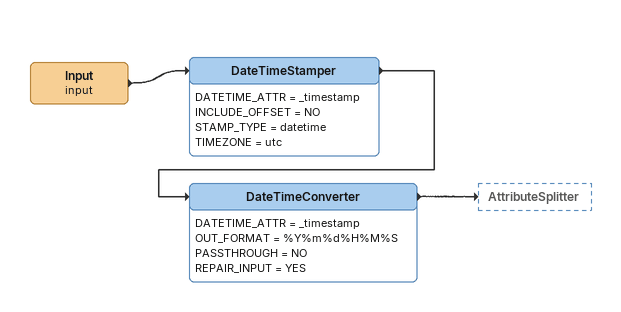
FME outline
Input (input)
    -> DateTimeStamper
DateTimeStamper
    DATETIME_ATTR = _timestamp
    INCLUDE_OFFSET = NO
    STAMP_TYPE = datetime
    TIMEZONE = utc
    -> DateTimeConverter
DateTimeConverter
    DATETIME_ATTR = _timestamp
    OUT_FORMAT = %Y%m%d%H%M%S
    PASSTHROUGH = NO
    REPAIR_INPUT = YES
    -> AttributeSplitter
